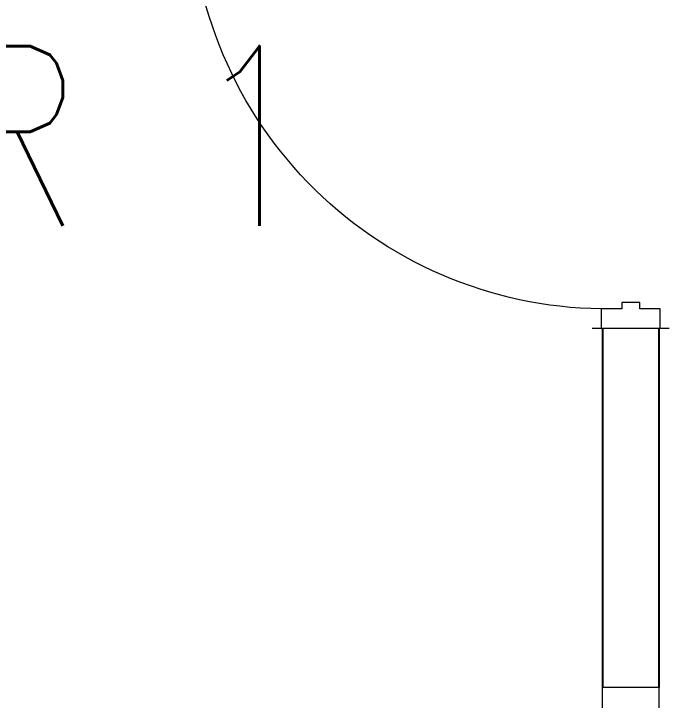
# Model space of a CAD drawing. Header units: inches. Extents: x 17074 to 430035, y 21644 to 175348.
# Drawn here: x 48433 to 49709, y 71054 to 72391 of the extents above; entities that cross this region are included whole.
import ezdxf
from ezdxf.enums import TextEntityAlignment as Align

# ---------------------------------------------------------------- set-up
doc = ezdxf.new("R2010")
doc.units = ezdxf.units.IN
doc.header["$MEASUREMENT"] = 0
for name, color, linetype, lineweight in [('DR', 8, 'Continuous', 18), ('t3', 8, 'Continuous', 25), ('WIN', 8, 'Continuous', 18), ('windoor', 8, 'Continuous', 18)]:
    doc.layers.add(name, color=color, linetype=linetype, lineweight=lineweight)
doc.layers.add('partition', color=8, linetype='Continuous')
doc.styles.add('LAILA', font='romans.shx', dxfattribs={"width": 0.85})

# ---------------------------------------------------------------- blocks, each defined once
blk = doc.blocks.new('D900')
at = {"layer": 'DR'}
for p, q in [((37.5, 915), (37.5, 115)), ((77.5, 915), (77.5, 115)), ((37.5, 190), (77.5, 190)), ((37.5, 115), (77.5, 115))]:
    blk.add_line(p, q, dxfattribs=at)
at = {"layer": 'DR', "color": 3}
for p, q in [((0, 132.5), (0, -17.5)), ((900, 132.5), (900, -17.5)), ((900, 115), (900, 0))]:
    blk.add_line(p, q, dxfattribs=at)
at = {"layer": 'DR'}
for points in [[(0, 0), (37.5, 0), (37.5, 40), (50, 40), (50, 75), (37.5, 75), (37.5, 115), (0, 115)], [(900, 0), (862.5, 0), (862.5, 40), (850, 40), (850, 75), (862.5, 75), (862.5, 115), (900, 115)]]:
    blk.add_lwpolyline(points, dxfattribs=at)
at = {"layer": 'DR', "color": 8}
blk.add_arc((51.9, 104.3), 810.7, 0.7553, 91.0145, dxfattribs=at)

msp = doc.modelspace()

# ---------------------------------------------------------------- linework, layer by layer
at = {"layer": 'partition'}
for p, q in [((49579.3, 71778.6), (49579.3, 71079.4)), ((49689.3, 71778.6), (49689.3, 71079.4))]:
    msp.add_line(p, q, dxfattribs=at)
at = {"layer": 'WIN'}
for p, q in [((49579.3, 71029.4), (49579.3, 71079.4)), ((49689.3, 71079.4), (49689.3, 71029.4))]:
    msp.add_line(p, q, dxfattribs=at)
msp.add_lwpolyline([(49689.3, 71079.4), (49579.3, 71079.4)], dxfattribs=at)

# ---------------------------------------------------------------- block references
at = {"layer": 'windoor', "xscale": -1, "rotation": 90}
msp.add_blockref('D900', (49691.8, 72678.6), dxfattribs=at)

# ---------------------------------------------------------------- texts
at = {"layer": 't3', "style": 'LAILA', "width": 0.85}
msp.add_text('BILIK SETOR 1', height=350, dxfattribs=at).set_placement((46157.4, 72327.5), align=Align.TOP_LEFT)

doc.saveas('drawing.dxf')
